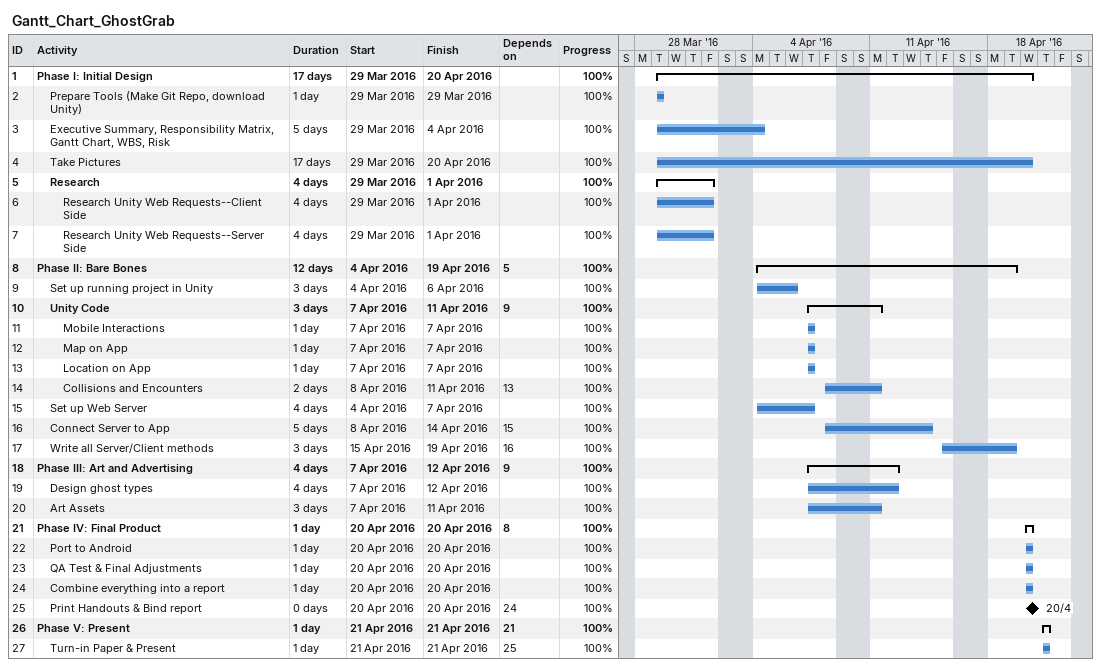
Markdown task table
Gantt_Chart_GhostGrab

| ID | Level | Task | Duration | Start | Finish | Predecessors | % complete |
|---|---|---|---|---|---|---|---|
| 1 | 1 | **Phase I: Initial Design** | 17d | 2016-03-29 | 2016-04-20 |  | 100 |
| 2 | 2 | Prepare Tools (Make Git Repo, download Unity) | 1d | 2016-03-29 | 2016-03-29 |  | 100 |
| 3 | 2 | Executive Summary, Responsibility Matrix, Gantt Chart, WBS, Risk | 5d | 2016-03-29 | 2016-04-04 |  | 100 |
| 4 | 2 | Take Pictures | 17d | 2016-03-29 | 2016-04-20 |  | 100 |
| 5 | 2 | **Research** | 4d | 2016-03-29 | 2016-04-01 |  | 100 |
| 6 | 3 | Research Unity Web Requests--Client Side | 4d | 2016-03-29 | 2016-04-01 |  | 100 |
| 7 | 3 | Research Unity Web Requests--Server Side | 4d | 2016-03-29 | 2016-04-01 |  | 100 |
| 8 | 1 | **Phase II: Bare Bones** | 12d | 2016-04-04 | 2016-04-19 | 5 | 100 |
| 9 | 2 | Set up running project in Unity | 3d | 2016-04-04 | 2016-04-06 |  | 100 |
| 10 | 2 | **Unity Code** | 3d | 2016-04-07 | 2016-04-11 | 9 | 100 |
| 11 | 3 | Mobile Interactions | 1d | 2016-04-07 | 2016-04-07 |  | 100 |
| 12 | 3 | Map on App | 1d | 2016-04-07 | 2016-04-07 |  | 100 |
| 13 | 3 | Location on App | 1d | 2016-04-07 | 2016-04-07 |  | 100 |
| 14 | 3 | Collisions and Encounters | 2d | 2016-04-08 | 2016-04-11 | 13 | 100 |
| 15 | 2 | Set up Web Server | 4d | 2016-04-04 | 2016-04-07 |  | 100 |
| 16 | 2 | Connect Server to App | 5d | 2016-04-08 | 2016-04-14 | 15 | 100 |
| 17 | 2 | Write all Server/Client methods | 3d | 2016-04-15 | 2016-04-19 | 16 | 100 |
| 18 | 1 | **Phase III: Art and Advertising** | 4d | 2016-04-07 | 2016-04-12 | 9 | 100 |
| 19 | 2 | Design ghost types | 4d | 2016-04-07 | 2016-04-12 |  | 100 |
| 20 | 2 | Art Assets | 3d | 2016-04-07 | 2016-04-11 |  | 100 |
| 21 | 1 | **Phase IV: Final Product** | 1d | 2016-04-20 | 2016-04-20 | 8 | 100 |
| 22 | 2 | Port to Android | 1d | 2016-04-20 | 2016-04-20 |  | 100 |
| 23 | 2 | QA Test & Final Adjustments | 1d | 2016-04-20 | 2016-04-20 |  | 100 |
| 24 | 2 | Combine everything into a report | 1d | 2016-04-20 | 2016-04-20 |  | 100 |
| 25 | 2 | Print Handouts & Bind report | 0d | 2016-04-20 | 2016-04-20 | 24 | 100 |
| 26 | 1 | **Phase V: Present** | 1d | 2016-04-21 | 2016-04-21 | 21 | 100 |
| 27 | 2 | Turn-in Paper & Present | 1d | 2016-04-21 | 2016-04-21 | 25 | 100 |
